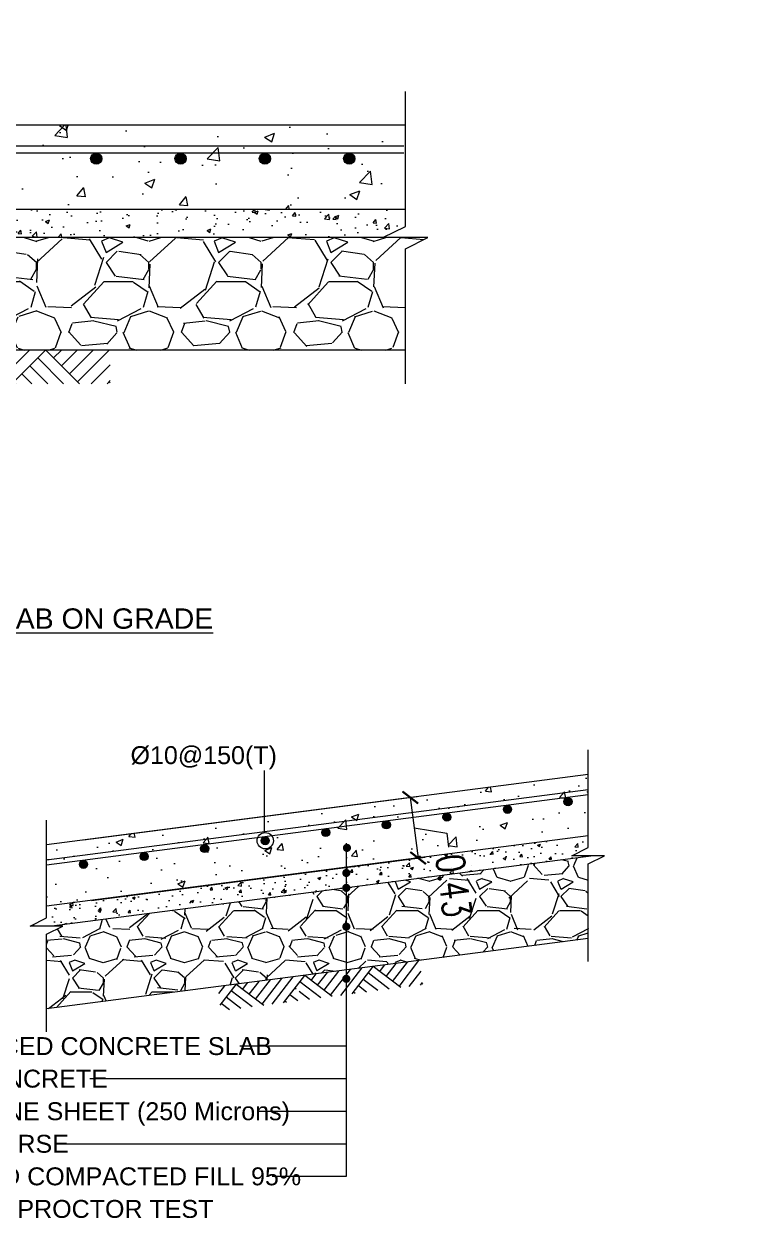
# Model space of a CAD drawing. Extents: x 166525 to 167198, y 178739 to 179747.
# Drawn here: x 167054.62 to 167059.79, y 179457.76 to 179466.26 of the extents above; entities that cross this region are included whole.
import ezdxf

# ---------------------------------------------------------------- set-up
doc = ezdxf.new("R2010")
doc.units = 0
doc.header["$MEASUREMENT"] = 0
doc.layers.get('0').update_dxf_attribs({"linetype": 'CONTINUOUS'})
doc.layers.get('DEFPOINTS').update_dxf_attribs({"linetype": 'CONTINUOUS'})
doc.layers.add('BEAM', color=6, linetype='CONTINUOUS', lineweight=13)
doc.layers.add('S-D-BAR DOT', color=7, linetype='CONTINUOUS')
doc.layers.add('S-G-TEXT SUB TITLE', color=2, linetype='CONTINUOUS')
doc.styles.add('ARIAL', font='arial.ttf')
doc.styles.add('DIM', font='simplex.shx', dxfattribs={"width": 0.75})
doc.dimstyles.new('MUTASIM', dxfattribs={"dimscale": 0.9995, "dimtxt": 0.2, "dimasz": 0.1, "dimexe": 0.05, "dimexo": 0.12, "dimgap": 0.05, "dimtad": 0, "dimzin": 0, "dimdsep": 46, "dimtxsty": 'DIM', "dimblk": 'ARCHTICK', "dimcen": 0.09, "dimclrd": 35, "dimclre": 33, "dimclrt": 256, "dimazin": 0, "dimtfac": 1, "dimtofl": 0, "dimtmove": 1, "dimatfit": 3, "dimfxl": 0.18, "dimtolj": 1, "dimtzin": 0, "dimlwd": 13, "dimlwe": 9, "dimarcsym": 0})

# ---------------------------------------------------------------- blocks, each defined once
blk = doc.blocks.new('bar20')
at = {"layer": 'S-D-BAR DOT'}
h = blk.add_hatch(color=256, dxfattribs=at)
edge = h.paths.add_edge_path()
edge.add_arc((0, 0), 0.05, 0, 360)
at = {"layer": 'S-D-BAR DOT', "lineweight": 0}
blk.add_circle((0, 0), 0.05, dxfattribs=at)
blk = doc.blocks.new('SUBTITLE')
at = {"lineweight": 0}
for tag, p in [('%%USUBTITLE', (13935941.07536325, 8347529.818318046)), ('20', (13935941.07536325, 8347529.418318046))]:
    blk.add_attdef(tag, p, '', height=0.2, dxfattribs=at)
blk = doc.blocks.new('_ARCHTICK')
at = {"color": 0, "linetype": 'ByBlock', "const_width": 0.15}
blk.add_lwpolyline([(-0.5, -0.5), (0.5, 0.5)], dxfattribs=at)
blk = doc.blocks.new('*D1350')
at = {"layer": 'BEAM', "color": 33, "lineweight": 9, "transparency": 16777216}
for p, q in [((167055.0463748161, 179460.4481696571), (167057.420644963, 179460.7564410295)), ((167055.1023285608, 179460.0172204432), (167057.4765987077, 179460.3254918156))]:
    blk.add_line(p, q, dxfattribs=at)
at = {"layer": 'BEAM', "color": 35, "lineweight": 13, "transparency": 16777216}
for p, q in [((167057.3710859501, 179460.7500063679), (167057.4270396948, 179460.319057154)), ((167057.3990628225, 179460.5345317609), (167057.6307651735, 179460.4965830707)), ((167057.6307651735, 179460.4965830707), (167057.6436344966, 179460.397465045))]:
    blk.add_line(p, q, dxfattribs=at)
at = {"layer": 'DEFPOINTS', "color": 0, "transparency": 16777216}
for p in [(167054.9274331853, 179460.4327264694), (167057.4270396948, 179460.319057154), (167054.9833869299, 179460.0017772554)]:
    blk.add_point(p, dxfattribs=at)
at = {"layer": 'BEAM', "color": 35, "lineweight": 13, "transparency": 16777216, "xscale": 0.09995000000000001, "yscale": 0.09995000000000001, "zscale": 0.09995000000000001}
for p, rotation in [((167057.3710859501, 179460.7500063679), 97.39780528393273), ((167057.4270396948, 179460.319057154), 277.3978052839328)]:
    blk.add_blockref('_ARCHTICK', p, dxfattribs=dict(at, rotation=rotation))
at = {"layer": 'BEAM', "transparency": 16777216, "insert": (167057.679484754, 179460.1213505448), "char_height": 0.1999, "attachment_point": 5, "rotation": 277.3978052839327, "style": 'DIM'}
blk.add_mtext('\\A1;0.43', dxfattribs=at)

msp = doc.modelspace()

# ---------------------------------------------------------------- hatches: boundary and pattern name
at = {"layer": 'BEAM'}
h = msp.add_hatch(dxfattribs=at)
h.set_pattern_fill('AR-CONC', color=0, scale=0.002897110028, style=0)
h.set_pattern_definition([(49.99999999999999, (166937.9383572741, 179500.2437176334), (0.5278090314961839, -0.04617728455190592), [0.0551899460334, -0.6070894063674003]), (355, (166937.9383572741, 179500.2437176334), (-0.1021023445491637, 0.5535121160099785), [0.04415195682672, -0.48567152509392]), (100.4509999999999, (166937.9823411985, 179500.239869547), (0.4257085951158572, 0.507332312354313), [0.04690421135332001, -0.5159463248865201]), (46.1842, (166937.9383572741, 179500.3908908228), (0.7853458077492118, -0.1218012498543683), [0.08278491905010002, -0.9106341095511001]), (96.63559999999993, (166938.0038026999, 179500.3807407978), (0.6877861883617988, 0.7168190591525362), [0.0703563170299794, -0.7739194873297732]), (351.1840000000001, (166937.9383572741, 179500.3908908228), (0.6877872641969351, 0.7168177901330194), [0.06622793524008, -0.7285072876408801]), (21, (166938.0119438688, 179500.3540975255), (0.4392449887651039, -0.2962744592135323), [0.0551899460334, -0.6070894063674003]), (326.0000000000001, (166938.0119438688, 179500.3540975255), (0.1790472760767086, 0.5336128036898954), [0.04415195682672, -0.48567152509392]), (71.4514, (166938.0485474054, 179500.3294080641), (0.6182910555506971, 0.2373395326116073), [0.04690421135332001, -0.5159463248865201]), (37.50000000000001, (166937.9383572741, 179500.2437176334), (0.00894802344980295, 0.2449652510373417), [0, -0.4797845975170241, 0, -0.4930301845650402, 0, -0.4875111899617002]), (7.500000000000001, (166937.9383572741, 179500.2437176334), (0.1935839143261824, 0.2902341479163783), [0, -0.2811007917967839, 0, -0.4687466083103439, 0, -0.18580615164578]), (327.5, (166937.7742591679, 179500.2437176334), (0.3928208729604314, -0.01659680166901904), [0, -0.183966486778, 0, -0.5739754387473601, 0, -0.7616212552609201]), (317.5, (166937.7006725731, 179500.2437176334), (0.4291465368328639, 0.07366334214952117), [0, -0.2391564328114, 0, -0.3811785606040161, 0, -0.5408614711273202])])
h.paths.add_polyline_path([(167064.1025540098, 179472.7009596153), (167064.1025540098, 179470.5734252853), (167064.1866015606, 179470.5436127145), (167064.1025540098, 179470.5277361975), (167064.1025540098, 179468.3552945733), (167066.2752684813, 179468.3552945733), (167066.2911449983, 179468.4393421241), (167066.3209575691, 179468.3552945733), (167068.4482190518, 179468.3552945733), (167068.4482190518, 179470.5277361975), (167068.364171501, 179470.5436127145), (167068.4482190518, 179470.5734252853), (167068.4482190518, 179472.7009596153), (167066.3209575691, 179472.7009596153), (167066.2911449983, 179472.6169120645), (167066.2752684813, 179472.7009596153)])
h.paths.add_polyline_path([(167066.9996640378, 179470.5281270943, -1), (167065.5511090238, 179470.5281270943, -1)], flags=16)
h.paths.add_polyline_path([(167071.4188751739, 179465.6212581457), (167071.4188751739, 179477.8975395667), (167075.274936526, 179477.8975395667), (167075.274936526, 179465.6212581457)], flags=9)
h.paths.add_polyline_path([(167058.9059740583, 179465.305577667), (167071.1822554794, 179465.305577667), (167071.1822554794, 179461.4495163149), (167058.9059740583, 179461.4495163149)], flags=9)
h.paths.add_polyline_path([(167058.7219848452, 179476.9879505338), (167072.0036088987, 179476.9879505338), (167072.0036088987, 179473.1318891817), (167058.7219848452, 179473.1318891817)], flags=9)
h.paths.add_polyline_path([(167065.8536007381, 179470.8799539219), (167066.7408238865, 179470.8799539219), (167066.7408238865, 179471.0778150749), (167065.8536007381, 179471.0778150749)], flags=8)
h = msp.add_hatch(dxfattribs=at)
h.set_pattern_fill('AR-CONC', color=0, scale=0.003999999999793445, style=0)
h.set_pattern_definition([(49.99999999999999, (166960.8959198204, 179458.2264946899), (0.7287386759463848, -0.06375634215232005), [0.07619999999606512, -0.8381999999567168]), (355, (166960.8959198204, 179458.2264946899), (-0.1409713038953884, 0.7642265714892563), [0.06095999999685211, -0.6705599999653731]), (100.4509999999999, (166960.9566478204, 179458.2211816899), (0.5877700066334852, 0.7004667512449961), [0.06475999999665588, -0.7123599999632149]), (46.1842, (166960.8959198204, 179458.4296946899), (1.084316163512527, -0.1681693117222245), [0.1142999999940977, -1.257299999935075]), (96.63559999999993, (166960.9862794204, 179458.4156806899), (0.9496169378159115, 0.9897022235090901), [0.09713999999498339, -1.068539999944818]), (351.1840000000001, (166960.8959198204, 179458.4296946899), (0.9496184232066986, 0.9897004713912837), [0.09143999999527813, -1.00583999994806]), (21, (166960.9975198204, 179458.3788946899), (0.6064595193102164, -0.4090620740459266), [0.07619999999606512, -0.8381999999567168]), (326.0000000000001, (166960.9975198204, 179458.3788946899), (0.2472081133778228, 0.7367518644512321), [0.06095999999685211, -0.6705599999653731]), (71.4514, (166961.0480578204, 179458.3448062899), (0.8536659630364156, 0.3276914308473083), [0.06475999999665588, -0.7123599999632149]), (37.50000000000001, (166960.8959198204, 179458.2264946899), (0.0123544130017293, 0.3382201554751472), [0, -0.662431999965793, 0, -0.6807199999648489, 0, -0.6730999999652423]), (7.500000000000003, (166960.8959198204, 179458.2264946899), (0.2672786500274211, 0.4007222992517852), [0, -0.3881119999799582, 0, -0.6471919999665796, 0, -0.2565399999867525]), (327.5, (166960.6693518204, 179458.2264946899), (0.5423623806394786, -0.02291497596951053), [0, -0.2539999999868838, 0, -0.7924799999590775, 0, -1.051559999945699]), (317.5, (166960.5677518204, 179458.2264946899), (0.5925167255134755, 0.1017059641280801), [0, -0.330199999982949, 0, -0.5262879999728233, 0, -0.7467599999614386])])
h.paths.add_polyline_path([(167051.1363865295, 179465.5347708953), (167051.1363865295, 179464.9347708953), (167057.3363865292, 179464.9347708953), (167057.3363865292, 179465.5347708953)])
h = msp.add_hatch(dxfattribs=at)
h.set_pattern_fill('AR-CONC', color=0, scale=0.03999999999793444, style=0)
h.set_pattern_definition([(49.99999999999999, (167095.5050121593, 179463.2563013942), (0.286904073025486, -0.02510085399174187), [0.02999999999845085, -0.3299999999829593]), (355, (167095.5050121593, 179463.2563013942), (-0.05550053344233403, 0.3008768534644679), [0.02399999999876067, -0.2639999999863674]), (100.4514, (167095.5289208314, 179463.2542096582), (0.2314037526736592, 0.2757758168101408), [0.02549607599868312, -0.2804568447855147]), (46.1842, (167095.5050121593, 179463.3363013942), (0.4268964194282134, -0.06620760572818837), [0.04499999999767626, -0.4949999999744389]), (96.63559999999991, (167095.5405868574, 179463.3307840714), (0.3738650822001753, 0.3896471483400558), [0.03824411519802483, -0.4206851999782719]), (351.1842, (167095.5050121593, 179463.3363013942), (0.3738647780341449, 0.389647440350009), [0.03599999999814103, -0.3959999999795513]), (21, (167095.5450121593, 179463.3163013942), (0.2387628208350553, -0.1610475562578192), [0.02999999999845085, -0.3299999999829593]), (326.0000000000001, (167095.5450121593, 179463.3163013942), (0.09732613276360691, 0.2900600180037629), [0.02399999999876067, -0.2639999999863674]), (71.4514, (167095.5649090526, 179463.3028807518), (0.3360890514152408, 0.129012198677319), [0.02549607599868342, -0.2804568447855175]), (37.50000000000001, (167095.5050121593, 179463.2563013942), (0.004863942126665101, 0.1331575415256485), [0, -0.2607999999865327, 0, -0.2679999999861609, 0, -0.2649999999863158]), (7.500000000000003, (167095.5050121593, 179463.2563013942), (0.1052278149714256, 0.1577646847447973), [0, -0.1527999999921095, 0, -0.2547999999868423, 0, -0.1009999999947845]), (327.5, (167095.4158121594, 179463.2563013942), (0.2135289744579373, -0.00902194869328604), [0, -0.09999999999483615, 0, -0.3119999999838888, 0, -0.4139999999786216]), (317.5, (167095.3758121594, 179463.2563013942), (0.2332744677249085, 0.04004199293085935), [0, -0.129999999993287, 0, -0.2071999999893005, 0, -0.2939999999848183])])
h.paths.add_polyline_path([(167054.1410542363, 179464.7347708954), (167054.1410542363, 179464.8116034673, -0.4142135623739275), (167054.1210542364, 179464.8316034673, -0.4142135623739275), (167054.1410542363, 179464.8516034673), (167054.1410542363, 179464.9347708953), (167051.1363865295, 179464.9347708953), (167051.1363865295, 179464.8147708953), (167050.9763865293, 179464.7347708954), (167051.2963865295, 179464.7347708954)])
h.paths.add_polyline_path([(167057.1763865291, 179464.7347708954), (167057.3363865292, 179464.8147708953), (167057.3363865292, 179464.9347708953), (167054.1410542363, 179464.9347708953), (167054.1410542363, 179464.8516034673, -0.4142135623725123), (167054.1610542364, 179464.8316034673, -0.4142135623721793), (167054.1410542363, 179464.8116034673), (167054.1410542363, 179464.7347708954)])
h = msp.add_hatch(dxfattribs=at)
h.set_pattern_fill('GRAVEL', color=0, scale=0.799999999958689, style=0)
h.set_pattern_definition([(228.0128, (167096.0810121593, 179464.0563013941), (-6.399998585396041, -7.200001072913999), [0.1076287999944422, -10.65527039944978]), (184.9697, (167096.0090121594, 179463.9763013942), (9.600000840718376, 0.7999930455643309), [0.1846943999904626, -18.2847399990558]), (132.5104, (167095.8250121594, 179463.9603013942), (7.99999257426434, -8.800006938642538), [0.1302303999932751, -12.89282559933423]), (267.2737, (167095.5130121593, 179463.7603013942), (0.7999968141404414, 16.00000023515256), [0.1681903999913149, -16.65084639914017]), (292.8337, (167095.5050121593, 179463.5923013942), (-4.000007924143156, 9.59999712892649), [0.1649239999914836, -16.32749839915687]), (357.2737, (167095.5690121594, 179463.4403013942), (-16.00000023515256, 0.7999968141404424), [0.1681903999913149, -16.65084639914017]), (37.6942, (167095.7370121593, 179463.4323013942), (-10.40000587595734, -7.999992323715316), [0.2224231999885143, -22.01987919886292]), (72.2553, (167095.9130121593, 179463.5683013942), (5.600008609875149, 17.59999698408251), [0.2099903999891564, -20.78905679892649]), (121.4296, (167095.9770121594, 179463.7683013942), (-6.400006587010604, 10.39999602865701), [0.1687599999912855, -16.70725839913726]), (175.2364, (167095.8890121593, 179463.9123013942), (8.800000756601246, -0.7999932260876979), [0.1926655999900492, -9.440610399512405]), (222.3974, (167095.6970121593, 179463.9283013942), (-9.600005880362854, -8.799993665156876), [0.2491583999871338, -24.66669999872624]), (138.8141, (167096.3050121593, 179463.7523013941), (-5.600002357155394, 4.799997850426339), [0.0850407999956086, -8.41907519956525]), (171.4692, (167096.2410121594, 179463.8083013942), (10.39999862731506, -1.60000632794921), [0.1617895999916439, -16.01720879917271]), (225, (167096.0810121593, 179463.8323013941), (-8.881784196542608e-17, -0.8000002475178507), [0.1131367999941578, -1.01823359994742]), (203.1986, (167096.0250121594, 179463.9283013942), (3.999999784327105, 1.600001060129261), [0.06092639999685383, -6.03169199968853]), (291.8014, (167095.9690121594, 179463.9043013942), (-0.799999928359208, 2.400000218284683), [0.08616239999555067, -4.221969599781983]), (30.9638, (167096.0010121594, 179463.8243013942), (2.399998417706465, 1.600001986749964), [0.1399431999927721, -4.5248183997663]), (161.5651, (167096.1210121593, 179463.8963013942), (1.600000347591748, -0.7999987225368552), [0.1011927999947746, -2.428629599874589]), (16.38950000000001, (167095.5050121593, 179463.9043013942), (8.000001758316458, 2.399994167730444), [0.1417599999926797, -14.03427599927529]), (70.3462, (167095.6410121594, 179463.9443013942), (-3.199996197732153, -8.800001708030559), [0.1189287999938586, -11.77392639939201]), (293.1986, (167096.1210121593, 179464.0563013941), (-1.600001060129261, 3.999999784327105), [0.1218519999937077, -5.970766399691678]), (343.6105, (167096.1690121593, 179463.9443013942), (-8.000001758316456, 2.399994167730446), [0.1417599999926783, -14.03427599927512]), (339.444, (167095.5050121593, 179463.4083013942), (-4.000001475427384, 1.599996797054646), [0.1367039999929408, -6.698499199654099]), (294.7751, (167095.6330121594, 179463.3603013942), (-3.999993751189581, 8.800002737016873), [0.1145423999940838, -11.33971439941431]), (66.80140000000002, (167096.1290121593, 179463.2563013942), (1.600001060129262, 3.999999784327105), [0.1218519999937077, -5.970766399691678]), (17.35400000000001, (167096.1770121593, 179463.3683013942), (-10.40000161474042, -3.199995601642052), [0.134104799993075, -13.27633919931442]), (69.444, (167095.7370121593, 179463.2563013942), (-1.599996797054648, -4.000001475427383), [0.06835199999647042, -6.76685119965057]), (101.3098999999999, (167096.0810121593, 179463.2563013942), (-0.7999981056879735, 3.200000601619518), [0.04079199999789321, -4.038423199791418]), (165.9638, (167096.0730121593, 179463.2963013942), (2.400000436667859, -0.7999984458476858), [0.1649239999914835, -3.133559999838186]), (186.009, (167095.9130121593, 179463.3363013942), (7.999999800311723, 0.7999994539441623), [0.1528399999921075, -15.13113839921865]), (303.6901, (167096.0010121594, 179463.7523013941), (-0.8000010675644418, 1.599999646134306), [0.115377599994042, -2.76906319985701]), (353.1572, (167096.0650121594, 179463.6563013942), (13.59999949168055, -1.600006398257187), [0.2014351999895982, -19.94205039897022]), (60.94540000000001, (167096.2650121594, 179463.6323013941), (-3.20000002159418, -5.600000307366572), [0.08236479999574667, -8.154139199578918]), (90, (167096.3050121593, 179463.7043013942), (-0.799999999958689, 0.799999999958689), [0.04799999999752134, -0.7519999999611677]), (120.2564, (167095.8970121593, 179463.3603013942), (3.199995909276912, -5.600001964394609), [0.1111391999942609, -11.00281599943183]), (48.01280000000001, (167095.8410121594, 179463.4563013942), (6.39999858539604, 7.200001072914), [0.2152575999888844, -10.54764159945533]), (0, (167095.9850121593, 179463.6163013942), (0.799999999958689, 0.799999999958689), [0.2079999999892591, -0.5919999999694299]), (325.3048, (167096.1930121593, 179463.6163013942), (-7.999995406776912, 5.60000688738639), [0.1264911999934682, -12.52261919935335]), (254.0546, (167096.2970121593, 179463.5443013942), (-0.7999999113957939, -3.200000101156476), [0.116481599993985, -5.707606399705266]), (207.646, (167096.2650121594, 179463.4323013942), (-15.19999664495877, -8.000006170122234), [0.1896519999902066, -18.77557919903045]), (175.4261, (167096.0970121593, 179463.3443013942), (-10.40000044611267, 0.7999958408875564), [0.2006391999896367, -19.8632591989741])])
h.paths.add_polyline_path([(167054.1410542363, 179464.7347708954), (167054.1410542363, 179464.3547708953, -0.4142135623711804), (167054.1610542364, 179464.3347708954, -0.4142135623710139), (167054.1410542363, 179464.3147708954), (167054.1410542363, 179463.9347708955), (167057.336386529, 179463.9347708955), (167057.3363865292, 179464.6547708954), (167057.4963865291, 179464.7347708954), (167057.1763865291, 179464.7347708954)])
h.paths.add_polyline_path([(167054.1410542363, 179463.9347708955), (167054.1410542363, 179464.3147708954, -0.4142135623751761), (167054.1210542364, 179464.3347708954, -0.4142135623750929), (167054.1410542363, 179464.3547708953), (167054.1410542363, 179464.7347708954), (167051.2963865295, 179464.7347708954), (167051.1363865295, 179464.6547708954), (167051.1363865293, 179463.9347708955)])
h = msp.add_hatch(dxfattribs=at)
h.set_pattern_fill('AR-PARQ1', color=0, scale=0.03999999999793444, angle=45, style=0)
h.set_pattern_definition([(135, (167095.5050121593, 179463.2563013942), (-0.6788225099040323, 4.440892098271304e-17), [0.4799999999752135, -0.4799999999752135]), (135, (167095.5615807018, 179463.3128699367), (-0.6788225099040323, 4.440892098271304e-17), [0.4799999999752135, -0.4799999999752135]), (135, (167095.6181492443, 179463.3694384792), (-0.6788225099040323, 4.440892098271304e-17), [0.4799999999752135, -0.4799999999752135]), (135, (167095.6747177868, 179463.4260070217), (-0.6788225099040323, 4.440892098271304e-17), [0.4799999999752135, -0.4799999999752135]), (135, (167095.7312863293, 179463.4825755642), (-0.6788225099040323, 4.440892098271304e-17), [0.4799999999752135, -0.4799999999752135]), (135, (167095.7878548718, 179463.5391441067), (-0.6788225099040323, 4.440892098271304e-17), [0.4799999999752135, -0.4799999999752135]), (135, (167095.8444234143, 179463.5957126491), (-0.6788225099040323, 4.440892098271304e-17), [0.4799999999752135, -0.4799999999752135]), (45, (167095.1656009044, 179463.5957126491), (0.6788225099040323, -4.440892098271304e-17), [0.4799999999752135, -0.4799999999752135]), (45, (167095.1090323619, 179463.6522811917), (0.6788225099040323, -4.440892098271304e-17), [0.4799999999752135, -0.4799999999752135]), (45, (167095.0524638194, 179463.7088497342), (0.6788225099040323, -4.440892098271304e-17), [0.4799999999752135, -0.4799999999752135]), (45, (167094.9958952769, 179463.7654182766), (0.6788225099040323, -4.440892098271304e-17), [0.4799999999752135, -0.4799999999752135]), (45, (167094.9393267344, 179463.8219868192), (0.6788225099040323, -4.440892098271304e-17), [0.4799999999752135, -0.4799999999752135]), (45, (167094.8827581919, 179463.8785553616), (0.6788225099040323, -4.440892098271304e-17), [0.4799999999752135, -0.4799999999752135]), (45, (167094.8261896494, 179463.9351239041), (0.6788225099040323, -4.440892098271304e-17), [0.4799999999752135, -0.4799999999752135])])
h.paths.add_polyline_path([(167055.2363865293, 179463.6947708955), (167055.2363865293, 179463.9347708955), (167054.0131581025, 179463.9347708955), (167054.0131581025, 179463.8222267173, -0.4142135623705978), (167054.0331581026, 179463.8022267174, -0.4142135623703479), (167054.0131581025, 179463.7822267174), (167054.0131581025, 179463.6947708955)])
h.paths.add_polyline_path([(167053.2363865294, 179463.9347708955), (167053.2363865294, 179463.6947708955), (167054.0131581025, 179463.6947708955), (167054.0131581025, 179463.7822267174, -0.4142135623756757), (167053.9931581026, 179463.8022267174, -0.4142135623757589), (167054.0131581025, 179463.8222267173), (167054.0131581025, 179463.9347708955)])
h = msp.add_hatch(dxfattribs=at)
h.set_pattern_fill('AR-CONC', color=0, scale=0.002897110028, style=0)
h.set_pattern_definition([(49.99999999999999, (166982.4266413828, 179450.5160949812), (0.5278090314961839, -0.04617728455190592), [0.0551899460334, -0.6070894063674003]), (355, (166982.4266413828, 179450.5160949812), (-0.1021023445491637, 0.5535121160099785), [0.04415195682672, -0.48567152509392]), (100.4509999999999, (166982.4706253073, 179450.5122468948), (0.4257085951158572, 0.507332312354313), [0.04690421135332001, -0.5159463248865201]), (46.1842, (166982.4266413828, 179450.6632681706), (0.7853458077492118, -0.1218012498543683), [0.08278491905010002, -0.9106341095511001]), (96.63559999999998, (166982.4920868086, 179450.6531181456), (0.6877861883617988, 0.7168190591525362), [0.07035631702997963, -0.7739194873297769]), (351.1840000000001, (166982.4266413828, 179450.6632681706), (0.6877872641969351, 0.7168177901330194), [0.06622793524008, -0.7285072876408801]), (21, (166982.5002279775, 179450.6264748733), (0.4392449887651039, -0.2962744592135323), [0.0551899460334, -0.6070894063674003]), (326.0000000000001, (166982.5002279775, 179450.6264748733), (0.1790472760767086, 0.5336128036898954), [0.04415195682672, -0.48567152509392]), (71.4514, (166982.5368315142, 179450.6017854119), (0.6182910555506971, 0.2373395326116073), [0.04690421135332001, -0.5159463248865201]), (37.50000000000001, (166982.4266413828, 179450.5160949812), (0.00894802344980295, 0.2449652510373417), [0, -0.4797845975170241, 0, -0.4930301845650402, 0, -0.4875111899617002]), (7.500000000000001, (166982.4266413828, 179450.5160949812), (0.1935839143261824, 0.2902341479163783), [0, -0.2811007917967839, 0, -0.4687466083103439, 0, -0.18580615164578]), (327.5, (166982.2625432766, 179450.5160949812), (0.3928208729604314, -0.01659680166901904), [0, -0.183966486778, 0, -0.5739754387473601, 0, -0.7616212552609201]), (317.5, (166982.1889566819, 179450.5160949812), (0.4291465368328639, 0.07366334214952117), [0, -0.2391564328114, 0, -0.3811785606040161, 0, -0.5408614711273202])])
h.paths.add_polyline_path([(167058.6375196477, 179460.4762239014), (167058.6375196477, 179460.9144380586), (167054.7821984016, 179460.4138694214), (167054.7821984016, 179459.9756552643)])
h = msp.add_hatch(dxfattribs=at)
h.set_pattern_fill('AR-CONC', color=0, scale=0.02897110028, style=0)
h.set_pattern_definition([(49.99999999999999, (166893.5246326178, 179506.0351713233), (0.2077981667697754, -0.01817998395364859), [0.02172832521000001, -0.23901157731]), (355, (166893.5246326178, 179506.0351713233), (-0.04019778800085958, 0.2179183373525022), [0.017382660168, -0.191209261848]), (100.4514, (166893.5419491312, 179506.033656326), (0.1676005331055772, 0.1997382211004517), [0.01846623436356236, -0.2031285843728283]), (46.1842, (166893.5246326178, 179506.0931135239), (0.3091914744266591, -0.04795267962372741), [0.032592487815, -0.3585173659650001]), (96.63559999999993, (166893.5503985714, 179506.0891174511), (0.2707820697042759, 0.2822126652239679), [0.02769935241447662, -0.3046928278877934]), (351.1842, (166893.5246326178, 179506.0931135239), (0.2707818494036617, 0.2822128767202088), [0.02607399025200002, -0.2868138927720001]), (21, (166893.5536037181, 179506.0786279737), (0.1729305406476314, -0.1166431225608789), [0.02172832521000001, -0.23901157731]), (326.0000000000001, (166893.5536037181, 179506.0786279737), (0.07049112880761631, 0.210083946730989), [0.017382660168, -0.191209261848]), (71.4514, (166893.5680145903, 179506.0689077043), (0.2434217403015954, 0.09344063363542243), [0.01846623436356254, -0.2031285843728299]), (37.50000000000001, (166893.5246326178, 179506.0351713233), (0.003522843877875193, 0.09644301221942589), [0, -0.1888915738256001, 0, -0.1941063718760001, 0, -0.191933539355]), (7.500000000000001, (166893.5246326178, 179506.0351713233), (0.07621413949849702, 0.1142654125655033), [0, -0.1106696030696, 0, -0.1845459087835999, 0, -0.073152028207]), (327.5, (166893.4600270642, 179506.0351713233), (0.1546542333006476, -0.006534394508192549), [0, -0.07242775070000002, 0, -0.225974582184, 0, -0.299850887898]), (317.5, (166893.4310559639, 179506.0351713233), (0.1689554499392733, 0.02900151481677203), [0, -0.09415607591000001, 0, -0.1500702994504, 0, -0.212937587058])])
h.paths.add_polyline_path([(167058.6749780442, 179460.335016053), (167058.5216352465, 179460.335016053), (167058.6375196477, 179460.3929582535), (167058.6375196477, 179460.4762239014), (167054.7821984016, 179459.9756552643), (167054.7821984016, 179459.8923896163), (167054.6663140004, 179459.8344474158), (167054.8196567982, 179459.8344474158)])
h = msp.add_hatch(dxfattribs=at)
h.set_pattern_fill('GRAVEL', color=0, scale=0.5794220056, style=0)
h.set_pattern_definition([(228.0128, (166893.9418164619, 179506.6145933289), (-4.635375020473536, -5.214798827756762), [0.07795311894540162, -7.717372681722893]), (184.9697, (166893.8896684814, 179506.5566511283), (6.953064676472458, 0.5794169686885914), [0.1337699995888608, -13.24322590334318]), (132.5104, (166893.7564014201, 179506.5450626882), (5.794214678005894, -6.373647087431846), [0.09432294944761281, -9.337983583753779]), (267.2737, (166893.5304268379, 179506.4002071868), (0.5794196981835018, 11.58844028291412), [0.1218165236133328, -12.05983352003193]), (292.8337, (166893.5246326178, 179506.2785285657), (-2.897115767428254, 6.953061988105083), [0.119450743564468, -11.82563983669849]), (357.2737, (166893.5709863783, 179506.1684383846), (-11.58844028291412, 0.5794196981835025), [0.1218165236133328, -12.05983352003193]), (37.6942, (166893.6926649995, 179506.1626441645), (-7.5324903290127, -5.794214496538872), [0.1610961207949624, -15.94850321141715]), (72.2553, (166893.8201378407, 179506.2611459055), (4.055960275348354, 12.74728193949705), [0.1520913234059329, -15.0570462319854]), (121.4296, (166893.8664916011, 179506.4060014069), (-4.635380815862984, 7.532483196834569), [0.12222907208132, -12.10069146275681]), (175.2364, (166893.8027551805, 179506.5102973679), (6.373642609918392, -0.5794170994376056), [0.1395433604526581, -6.837621765070223]), (222.3974, (166893.6636938992, 179506.521885808), (-6.953068326573597, -6.373637473744742), [0.1804598248001088, -17.8655359819169]), (138.8141, (166894.1040546234, 179506.3944129668), (-4.055955746644077, 3.476530476891671), [0.0615931386172856, -6.097746797101528]), (171.4692, (166894.057700863, 179506.4349725072), (7.532485078984141, -1.15884859445112), [0.1171805681465264, -11.60090405876236]), (225, (166893.9418164619, 179506.4523551673), (-6.432876515916064e-17, -0.5794221849015325), [0.0819424394539576, -0.7374836933516352]), (203.1986, (166893.9012569215, 179506.521885808), (2.897109871942577, 1.15884477908762), [0.0441276211024848, -4.368618844751843]), (291.8014, (166893.8606973811, 179506.5045031479), (-0.5794219537421064, 1.738266174988448), [0.06240548826913679, -3.057877616517787]), (30.9638, (166893.8838742613, 179506.4465609473), (1.738264870870145, 1.158845450218152), [0.1013577120176016, -3.277224190379705]), (161.5651, (166893.9707875621, 179506.4987089278), (1.158844263012726, -0.5794210803920988), [0.07329166891034963, -1.759001792114408]), (16.38950000000001, (166893.5246326178, 179506.5045031479), (5.794221329808266, 1.738261792708107), [0.10267357939232, -10.16471043382993]), (70.3462, (166893.6231343588, 179506.5334742481), (-2.317685268622605, -6.373643299017242), [0.08613745477450158, -8.527590060593482]), (293.1986, (166893.9707875621, 179506.6145933289), (-1.15884477908762, 2.897109871942577), [0.08825466278296401, -4.324491803071365]), (343.6105, (166894.0055528825, 179506.5334742481), (-5.794221329808265, 1.738261792708109), [0.1026735793923192, -10.16471043382983]), (339.444, (166893.5246326178, 179506.1452615044), (-2.89711109676847, 1.158841691438565), [0.099011632316928, -4.851572301217495]), (294.7751, (166893.6173401387, 179506.110496184), (-2.897105502276771, 6.373644044288884), [0.08296048391779602, -8.213100075723926]), (66.80140000000002, (166893.9765817822, 179506.0351713233), (1.15884477908762, 2.897109871942577), [0.08825466278296401, -4.324491803071365]), (17.35400000000001, (166894.0113471026, 179506.1162904041), (-7.532487242709137, -2.317684836887953), [0.0971290902207336, -9.615753857862373]), (69.444, (166893.6926649995, 179506.0351713233), (-1.158841691438566, -2.89711109676847), [0.04950581615846401, -4.901078117375959]), (101.3098999999999, (166893.9418164619, 179506.0351713233), (-0.5794206336223285, 2.317688458259167), [0.02954472806554381, -2.924939087506939]), (165.9638, (166893.9360222418, 179506.0641424236), (1.73826633315847, -0.5794208799923569), [0.119450743564468, -2.26956702483492]), (186.009, (166893.8201378407, 179506.0931135239), (5.794219911669479, 0.5794216101339598), [0.11069857416988, -10.95914319842397]), (303.6901, (166893.8838742613, 179506.3944129668), (-0.5794227788428331, 1.158843754962879), [0.08356540049164318, -2.005570191221443]), (353.1572, (166893.9302280218, 179506.3248823261), (9.850173727544309, -1.158848645373606), [0.1458949844780464, -14.44357854818035]), (60.94540000000001, (166894.0750835231, 179506.3074996659), (-2.317688038159861, -4.055954262028139), [0.05965497200855355, -5.905859611506969]), (90, (166894.1040546234, 179506.3596476465), (-0.5794220056, 0.5794220056), [0.034765320336, -0.544656685264]), (120.2564, (166893.8085494006, 179506.110496184), (2.317685059700962, -4.055955462176275), [0.08049562270597442, -7.969092142459716]), (48.01279999999999, (166893.7679898602, 179506.1800268247), (4.635375020473536, 5.214798827756763), [0.1559062378908032, -7.639419562777491]), (0, (166893.8722858212, 179506.2959112258), (0.5794220056, 0.5794220056), [0.150649721456, -0.428772284144]), (325.3048, (166894.0229355427, 179506.2959112258), (-5.794216729531039, 4.055959027788488), [0.0916147309934384, -9.069851415286335]), (254.0546, (166894.0982604034, 179506.2437632453), (-0.5794219414558871, -2.317688095785043), [0.08436500285937121, -4.133890934329245]), (207.646, (166894.0750835231, 179506.1626441645), (-11.00901567698759, -5.794224525179955), [0.137360677757564, -13.59872969545705]), (175.4261, (166893.953404902, 179506.0989077439), (-7.532486396298337, 0.5794189932783285), [0.145318459582473, -14.38651185427071])])
h.paths.add_polyline_path([(167058.6375196477, 179460.2770738524), (167058.7534040488, 179460.335016053), (167058.6749780442, 179460.335016053), (167054.8196567982, 179459.8344474158), (167054.8980828027, 179459.8344474158), (167054.7821984016, 179459.7765052152), (167054.7821984015, 179459.2452983357), (167058.6375196476, 179459.7458669729)])
h = msp.add_hatch(dxfattribs=at)
h.set_pattern_fill('AR-PARQ1', color=0, scale=0.02897110028, angle=52.39780528602498, style=0)
h.set_pattern_definition([(142.3978052860249, (167086.4243021854, 179462.8575339552), (-0.4875633784794253, -0.06330443569504206), [0.3476532033600001, -0.3476532033600001]), (142.3978052860249, (167086.4596570973, 179462.9034396064), (-0.4875633784794253, -0.06330443569504206), [0.3476532033600001, -0.3476532033600001]), (142.3978052860249, (167086.4950120092, 179462.9493452576), (-0.4875633784794253, -0.06330443569504206), [0.3476532033600001, -0.3476532033600001]), (142.3978052860249, (167086.5303669211, 179462.9952509087), (-0.4875633784794253, -0.06330443569504206), [0.3476532033600001, -0.3476532033600001]), (142.3978052860249, (167086.565721833, 179463.0411565599), (-0.4875633784794253, -0.06330443569504206), [0.3476532033600001, -0.3476532033600001]), (142.3978052860249, (167086.6010767449, 179463.0870622111), (-0.4875633784794253, -0.06330443569504206), [0.3476532033600001, -0.3476532033600001]), (142.3978052860249, (167086.6364316568, 179463.1329678623), (-0.4875633784794253, -0.06330443569504206), [0.3476532033600001, -0.3476532033600001]), (52.39780528602498, (167086.1488682783, 179463.0696634266), (0.4875633784794253, 0.06330443569504206), [0.3476532033600001, -0.3476532033600001]), (52.39780528602498, (167086.1029626271, 179463.1050183385), (0.4875633784794253, 0.06330443569504206), [0.3476532033600001, -0.3476532033600001]), (52.39780528602498, (167086.0570569759, 179463.1403732504), (0.4875633784794253, 0.06330443569504206), [0.3476532033600001, -0.3476532033600001]), (52.39780528602498, (167086.0111513248, 179463.1757281623), (0.4875633784794253, 0.06330443569504206), [0.3476532033600001, -0.3476532033600001]), (52.39780528602498, (167085.9652456736, 179463.2110830742), (0.4875633784794253, 0.06330443569504206), [0.3476532033600001, -0.3476532033600001]), (52.39780528602498, (167085.9193400224, 179463.2464379861), (0.4875633784794253, 0.06330443569504206), [0.3476532033600001, -0.3476532033600001]), (52.39780528602498, (167085.8734343712, 179463.281792898), (0.4875633784794253, 0.06330443569504206), [0.3476532033600001, -0.3476532033600001])])
h.paths.add_polyline_path([(167057.4605245611, 179459.4171634367), (167057.4381430632, 179459.5895431223), (167056.5595608481, 179459.4754694372), (167056.5700562951, 179459.3946347287, -0.4142135623705978), (167056.5862863938, 179459.3821348797, -0.4142135623703479), (167056.5737865448, 179459.3659047811), (167056.581942346, 179459.3030897516)])
h.paths.add_polyline_path([(167056.0016456833, 179459.40303064), (167056.0240271811, 179459.2306509544), (167056.581942346, 179459.3030897516), (167056.5737865448, 179459.3659047811, -0.4142135623756757), (167056.5575564462, 179459.3784046301, -0.4142135623757589), (167056.5700562951, 179459.3946347287), (167056.5595608481, 179459.4754694372)])

# ---------------------------------------------------------------- linework, layer by layer
at = {"layer": 'BEAM', "color": 0}
for p, q in [((167057.3363865292, 179465.5347708953), (167051.1363865295, 179465.5347708953)), ((167057.32489617, 179465.3847708954), (167051.1248961703, 179465.3847708954)), ((167057.32489617, 179465.3367708953), (167051.1248961703, 179465.3367708953)), ((167057.3363865292, 179464.9347708953), (167051.1363865295, 179464.9347708953)), ((167057.3363865292, 179464.7347708954), (167051.1363865295, 179464.7347708954)), ((167057.3363865292, 179463.9347708955), (167051.1363865295, 179463.9347708955)), ((167058.6375196477, 179460.9144380586), (167054.7821984016, 179460.4138694214)), ((167058.6375196477, 179460.8048845193), (167054.7821984016, 179460.3043158821)), ((167058.6375196477, 179460.7698273867), (167054.7821984016, 179460.2692587495)), ((167058.6375196477, 179460.4762239014), (167054.7821984016, 179459.9756552643)), ((167056.9157524831, 179460.4257751871), (167056.9157524832, 179458.0518847981)), ((167058.6749780442, 179460.335016053), (167054.8196567982, 179459.8344474158)), ((167058.6375196476, 179459.7458669729), (167054.7821984015, 179459.2452983357)), ((167056.9157524832, 179458.9789600071), (167056.1578858808, 179458.9789600071)), ((167056.9157524832, 179458.7471912047), (167055.0914591224, 179458.7471912047)), ((167056.9157524832, 179458.5154224026), (167056.2873810942, 179458.5154224026)), ((167056.9157524832, 179458.2836536003), (167054.8667045797, 179458.2836536003)), ((167056.9157524832, 179458.0518847981), (167056.3875582149, 179458.0518847981))]:
    msp.add_line(p, q, dxfattribs=at)
at = {"layer": 'BEAM', "color": 3}
msp.add_line((167056.3344416693, 179460.5000630557), (167056.3344416689, 179460.9413260409), dxfattribs=at)
at = {"layer": 'BEAM', "color": 0}
for points in [[(167057.336386529, 179463.6947708955), (167057.3363865292, 179464.6547708954), (167057.4963865291, 179464.7347708954), (167057.1763865291, 179464.7347708954), (167057.3363865292, 179464.8147708953), (167057.3363865292, 179465.7747708953)], [(167058.6375196476, 179459.5817674457), (167058.6375196477, 179460.2770738524), (167058.7534040488, 179460.335016053), (167058.5216352465, 179460.335016053), (167058.6375196477, 179460.3929582535), (167058.6375196477, 179461.0882646602)], [(167054.7821984015, 179459.0811988085), (167054.7821984016, 179459.7765052152), (167054.8980828027, 179459.8344474158), (167054.6663140004, 179459.8344474158), (167054.7821984016, 179459.8923896163), (167054.7821984016, 179460.5876960231)]]:
    msp.add_lwpolyline(points, dxfattribs=at)
at = {"layer": 'BEAM', "color": 3}
msp.add_lwpolyline([(167056.6241526719, 179460.5434722273, 0, 0.05055226506630109, 0), (167056.6241526719, 179460.6951290222, 0, 0, 0), (167056.6241526719, 179460.9413260409, 0, 0, 0), (167055.4052331435, 179460.9413260409, 0, 0, 0)], format="xyseb", dxfattribs=at)
at = {"layer": 'BEAM', "color": 0, "const_width": 0.02897110027997365, "flags": 128}
for points in [[(167056.9057432326, 179460.3912992501, 0.9999999999999999), (167056.9347143329, 179460.3912992501, 0.9999999999999999), (167056.9057432326, 179460.3912992501)], [(167056.9012669331, 179460.212658498, 0.9999999999999999), (167056.9302380334, 179460.212658498, 0.9999999999999999), (167056.9012669331, 179460.212658498)], [(167056.901266933, 179460.1066010688, 0.9999999999999999), (167056.9302380332, 179460.1066010688, 0.9999999999999999), (167056.901266933, 179460.1066010688)], [(167056.9012669331, 179459.830718558, 0.9999999999999999), (167056.9302380334, 179459.830718558, 0.9999999999999999), (167056.9012669331, 179459.830718558)], [(167056.9012669331, 179459.4594943384, 0.9999999999999999), (167056.9302380334, 179459.4594943384, 0.9999999999999999), (167056.9012669331, 179459.4594943384)]]:
    msp.add_lwpolyline(points, format="xyb", dxfattribs=at)
at = {"layer": 'BEAM', "color": 0}
msp.add_circle((167056.3389179688, 179460.4422940211), 0.05794220056, dxfattribs=at)

# ---------------------------------------------------------------- block references
for p, xscale, yscale, zscale in [((167055.1363865295, 179465.2967708954), 0.7999999999555615, 0.7999999999555615, 0.7999999999555615), ((167055.7363865294, 179465.2967708954), 0.7999999999555615, 0.7999999999555615, 0.7999999999555615), ((167056.3363865294, 179465.2967708954), 0.7999999999555615, 0.7999999999555615, 0.7999999999555615), ((167056.9363865294, 179465.2967708954), 0.7999999999555615, 0.7999999999555615, 0.7999999999555615), ((167058.4938756829, 179460.7203899439), 0.5794220055977348, 0.5794220055977348, 0.5794220055977348), ((167058.0628016259, 179460.6654062736), 0.5794220055977348, 0.5794220055977348, 0.5794220055977348), ((167057.200653512, 179460.5554389329), 0.5794220055977348, 0.5794220055977348, 0.5794220055977348), ((167057.631727569, 179460.6104226032), 0.5794220055977348, 0.5794220055977348, 0.5794220055977348), ((167056.7695794551, 179460.5004552625), 0.5794220055977348, 0.5794220055977348, 0.5794220055977348), ((167055.9079677696, 179460.3863564132), 0.5794220055977348, 0.5794220055977348, 0.5794220055977348), ((167056.3389179688, 179460.4422940211), 0.5794220055977348, 0.5794220055977348, 0.5794220055977348), ((167055.4770368927, 179460.3302699864), 0.5794220055977348, 0.5794220055977348, 0.5794220055977348), ((167055.0461060159, 179460.2741835597), 0.5794220055977348, 0.5794220055977348, 0.5794220055977348)]:
    msp.add_blockref('bar20', p, dxfattribs=dict(at, xscale=xscale, yscale=yscale, zscale=zscale))
ref = msp.add_blockref('SUBTITLE', (-7907740.558106481, -4657280.518187056), dxfattribs=dict(at, xscale=0.5794220055977348, yscale=0.5794220055977348, zscale=0.5794220055977348))
ref.add_attrib('%%USUBTITLE', '%%UJ1-TYPICAL SECTION THROUGH 150mm SLAB ON GRADE', (167050.3697039092, 179461.9509485902), dxfattribs={"layer": 'S-G-TEXT SUB TITLE', "lineweight": 0, "height": 0.1448555014, "style": 'ARIAL'})
ref.add_attrib('20', 'SCALE: 1/20', (167050.3697039092, 179461.7191797882), dxfattribs={"layer": 'S-G-TEXT SUB TITLE', "lineweight": 0, "height": 0.11588440112, "style": 'ARIAL'})

# ---------------------------------------------------------------- texts
at = {"layer": 'BEAM', "color": 3, "style": 'ARIAL'}
for s, p in [('%%C10@150(T)', (167055.3802225384, 179460.9875314679)), ('REINFORCED CONCRETE SLAB', (167053.6553438579, 179458.9168116677)), ('PLAIN CONCRETE', (167053.6553438579, 179458.6850428654)), ('POLYTHENE SHEET (250 Microns)', (167053.6553438579, 179458.4532740632)), ('BASE COURSE', (167053.6553438579, 179458.221505261)), ('SELECTED COMPACTED FILL 95%', (167053.6553438579, 179457.9897364587)), ('MODIFIED PROCTOR TEST', (167053.6553438579, 179457.7579676565))]:
    msp.add_text(s, height=0.127472841232, dxfattribs=at).set_placement(p)

# ---------------------------------------------------------------- dimensions: what is measured, and where the dimension line sits
at = {"layer": 'BEAM', "color": 0}
dim = msp.add_aligned_dim(p1=(167054.9274331852, 179460.4327264694), p2=(167054.9833869299, 179460.0017772554), distance=2.464164233452006, dimstyle='MUTASIM', dxfattribs=at)
dim.commit()
dim.dimension.update_dxf_attribs({"geometry": '*D1350', "text_midpoint": (167057.6500691582, 179460.3479060321)})

doc.saveas('drawing.dxf')
